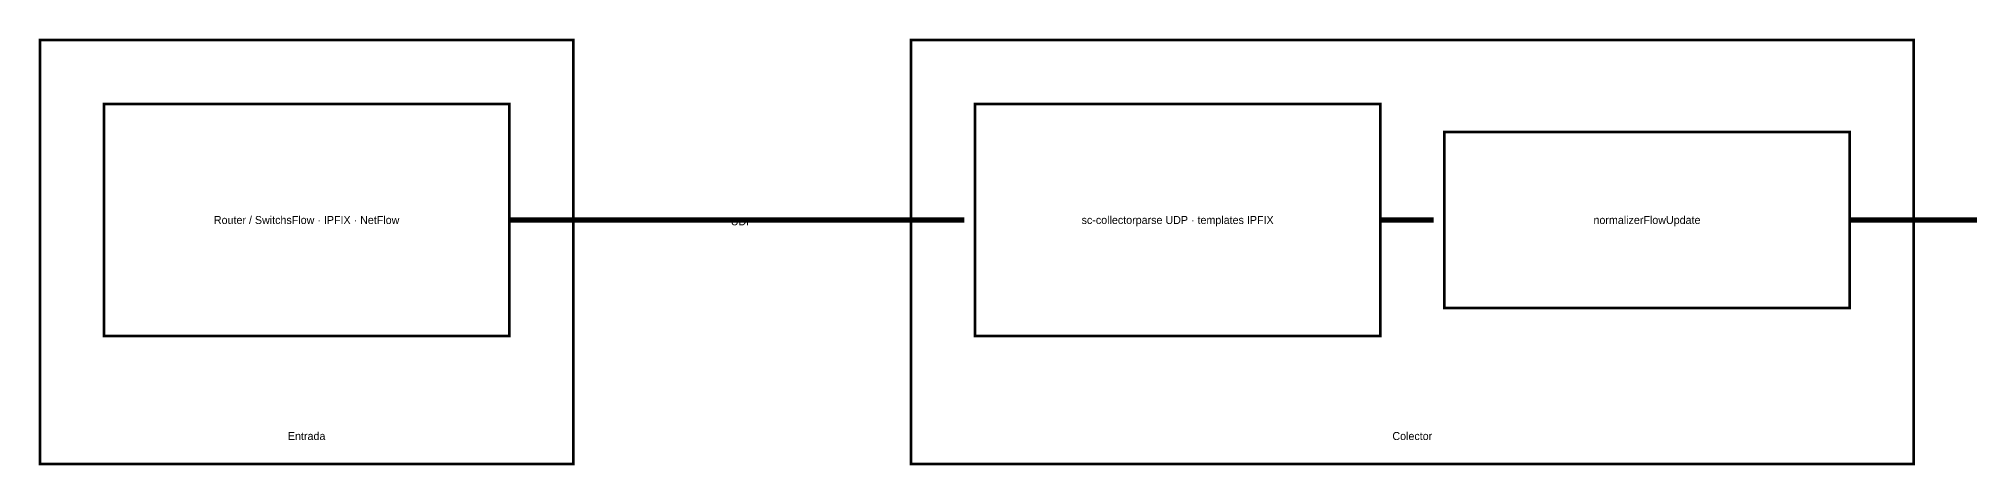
# Model space of a CAD drawing. Header units: metres. Extents: x 12 to 3099, y 12 to 457.
# Drawn here: x 12 to 736, y 163 to 323 of the extents above; entities that cross this region are included whole.
import ezdxf
from ezdxf.enums import TextEntityAlignment as Align

# ---------------------------------------------------------------- set-up
doc = ezdxf.new("R2010")
doc.units = ezdxf.units.M
doc.layers.add('GEOMETRY', color=7, linetype='Continuous')
doc.layers.add('TEXT', color=3, linetype='Continuous')

msp = doc.modelspace()

# ---------------------------------------------------------------- linework, layer by layer
at = {"layer": 'GEOMETRY', "true_color": 0x28253d, "const_width": 1}
for points in [[(12, 163.5), (212, 163.5), (212, 322.5), (12, 322.5), (12, 163.5)], [(338.61, 163.5), (714.61, 163.5), (714.61, 322.5), (338.61, 322.5), (338.61, 163.5)], [(36, 211.5), (188, 211.5), (188, 298.5), (36, 298.5), (36, 211.5)], [(362.61, 211.5), (514.61, 211.5), (514.61, 298.5), (362.61, 298.5), (362.61, 211.5)], [(538.61, 222), (690.61, 222), (690.61, 288), (538.61, 288), (538.61, 222)], [(554.61, 234), (554.61, 234), (554.61, 234), (554.61, 234), (554.61, 234)], [(52, 223.5), (52, 223.5), (52, 223.5), (52, 223.5), (52, 223.5)], [(378.61, 223.5), (378.61, 223.5), (378.61, 223.5), (378.61, 223.5), (378.61, 223.5)]]:
    msp.add_lwpolyline(points, dxfattribs=at)
at = {"layer": 'GEOMETRY', "true_color": 0x000000, "const_width": 2}
for points in [[(188, 255), (205, 255), (222, 255), (275.3, 255), (328.61, 255), (343.61, 255), (358.61, 255)], [(514.61, 255), (524.61, 255), (534.61, 255)], [(690.61, 255), (707.61, 255), (724.61, 255), (833.58, 255)]]:
    msp.add_lwpolyline(points, dxfattribs=at)

# ---------------------------------------------------------------- texts
at = {"layer": 'TEXT', "true_color": 0x000000}
for s, p in [('Router / SwitchsFlow · IPFIX · NetFlow', (112, 255)), ('UDP', (275.3, 254.5)), ('sc-collectorparse UDP · templates IPFIX', (438.61, 255)), ('normalizerFlowUpdate', (614.61, 255)), ('Entrada', (112, 174)), ('Colector', (526.61, 174))]:
    msp.add_text(s, height=3, dxfattribs=at).set_placement(p, align=Align.MIDDLE_CENTER)

doc.saveas('drawing.dxf')
